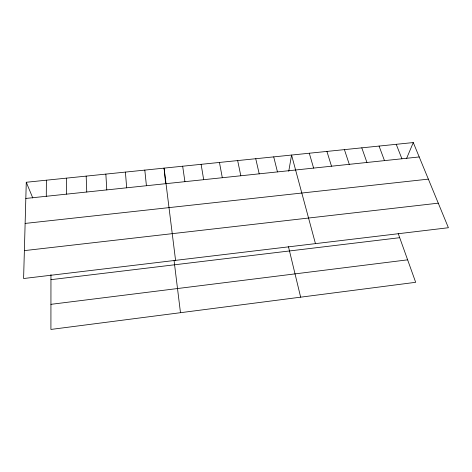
<?xml version="1.0" encoding="UTF-8"?>
<svg xmlns="http://www.w3.org/2000/svg" width="472" height="472" viewBox="0 0 472 472"><rect width="100%" height="100%" fill="white"/><g stroke="black" fill="none" stroke-linecap="round" stroke-linejoin="round"><path stroke-width="0.71" d="M50.958 274.61L50.917 329.438L415.673 282.309L398.215 233.534M46.285 196.281L46.38 180.204M26.273 182.263L23.6 278.527L448.4 227.728L413.277 142.562L26.273 182.263L32.78 197.975M288.746 171.283L291.566 155.046L315.455 243.629M406.545 158.551L413.277 142.562M50.935 304.328L407.625 259.836M50.958 279.666L399.701 237.693M24.373 250.62L438.27 203.167M25.128 223.427L428.358 179.13M25.824 198.441L419.219 156.958M396.232 144.308L401.908 158.781M379.069 146.072L384.479 160.622M361.794 147.842L366.939 162.468M344.412 149.624L349.28 164.333M326.913 151.423L331.503 166.203M309.296 153.229L313.609 168.091M273.719 156.881L277.459 171.902M288.457 246.655L300.646 297.171M255.747 158.722L259.199 173.832M237.658 160.574L240.814 175.767M219.45 162.445L222.306 177.72M201.119 164.327L203.674 179.684M182.664 166.221L184.912 181.661M175.572 260.355L164.085 168.126L165.631 183.561M174.074 260.609L180.481 312.7M144.81 170.103L146.42 185.72M125.404 172.091L126.679 187.803M105.858 174.097L106.796 189.897M86.169 176.121L86.771 192.01M66.346 178.15L66.605 194.139"/></g></svg>
